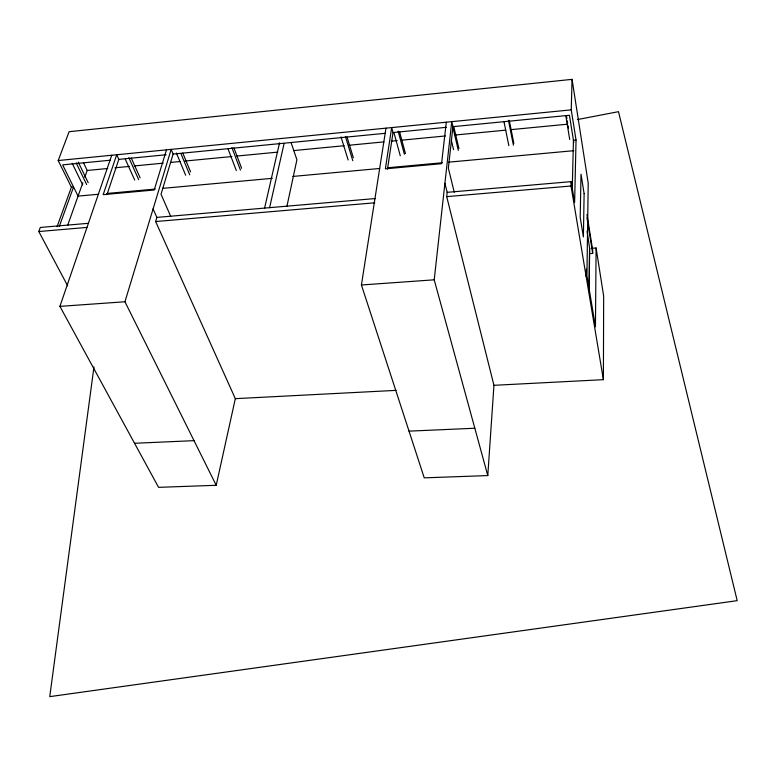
<?xml version="1.0" encoding="UTF-8"?>
<svg xmlns="http://www.w3.org/2000/svg" width="776" height="776" viewBox="0 0 776 776"><rect width="100%" height="100%" fill="white"/><g stroke="black" fill="none" stroke-linecap="round" stroke-linejoin="round"><path stroke-width="1.16" d="M444.91 183.272L447.17 192.341L446.704 196.638L493.943 385.313L603.398 379.668L603.66 296.112L596.094 247.981L591.283 248.339M596.094 247.981L595.454 326.803L586.928 275.606L588.208 183.165L572.058 79.356L69.112 131.697L58.2 160.535L71.392 187.191L57.055 226.708M590.507 253.568L592.68 253.412L592.718 250.328L586.995 214.506M589.052 290.117L589.556 247.883L587.083 231.229M589.197 285.704L589.653 248.291M586.326 276.343L586.433 269.097M586.384 276.76L586.491 269.514M572.058 79.356L571.243 109.852L576.044 140.029L574.618 202.565L571.136 181.642L447.17 192.341M572.271 188.364L573.445 140.272L576.044 140.029M603.398 379.668L571.02 186.007L571.136 181.642M385.982 128.156L361.422 284.986L424.239 477.851L487.784 475.581L493.943 385.313M487.784 475.581L434.211 279.816L451.739 121.657L452.922 126.682L448.373 168.217L454.261 192.302M446.307 122.201L441.554 163.697L385.371 168.838L391.667 127.594L393.025 132.541L387.496 169.081M93.974 366.902L49.751 696.644L737.2 600.663L618.491 111.666L577.393 119.582M286.897 206.445L296.917 159.73L291.194 142.949M111.734 155.249L59.907 306.375L158.576 487.347L216.213 485.291L235.332 398.66L155.636 221.548L156.878 217.396L153.085 208.938M269.602 207.667L284.094 143.482M264.587 208.104L279.554 142.784M216.213 485.291L124.946 301.757L171.147 149.38L173.116 154.065L161.02 194.252L170.739 216.407M166.5 149.836L154.201 189.994L103.169 194.66L116.72 154.754L118.825 159.381L106.913 194.727M67.609 225.486L82.828 182.748M84.817 177.171L87.203 170.477L83.401 162.553M59.267 226.514L73.555 186.987L71.392 187.191M67.687 285.859L38.8 231.539L40.323 227.455L88.328 223.313M58.2 160.535L571.243 109.852M110.289 160.215L62.643 164.881L78.066 196.124L98.571 194.243M118.825 159.381L166.112 154.754M173.116 154.065L384.945 133.336M393.025 132.541L446.326 127.322M452.922 126.682L569.429 115.275L573.813 142.561M87.203 170.477L107.709 168.499M114.945 167.8L129.417 166.413M134.238 165.948L163.193 163.154M170.429 162.456L180.081 161.524M184.901 161.059L231.946 156.529M236.777 156.063L277.789 152.115M293.474 150.602L344.137 145.723M348.957 145.257L383.936 141.882M391.172 141.184L397.205 140.611M402.036 140.146L445.463 135.955M455.105 135.024L505.768 130.145M510.598 129.679L567.295 124.218M107.02 193.466L155.278 189.053M162.514 188.384L272.298 178.325M292.804 176.443L379.668 168.479M388.107 167.713L442.398 162.737M448.431 162.184L573.9 150.68M156.878 217.396L375.438 198.53M38.8 231.539L86.941 227.426M155.636 221.548L374.769 202.798M446.704 196.638L571.02 186.007M59.907 306.375L124.946 301.757M361.422 284.986L434.211 279.816M235.332 398.66L396.08 390.367M134.549 443.28L194.019 440.652M409.02 431.146L474.825 428.236M72.178 163.241L82.722 184.901M76.145 162.853L86.65 184.533M78.26 162.106L88.202 182.709M125.285 159.177L134.694 180.022M131.28 158.052L140.116 177.82M128.835 157.683L138.691 179.644M176.394 153.017L185.658 175.24M180.983 153.716L189.732 174.852M182.777 152.998L190.576 171.903M228.115 149.108L236.292 170.477M233.945 147.983L241.617 168.256M231.888 147.566L240.444 170.089M341.013 136.867L348.133 159.972M347.008 136.906L353.342 157.722M345.398 136.44L352.818 160.729M393.965 132.715L400.29 155.821M399.514 131.581L405.441 153.551M398.117 131.125L404.383 154.259M451.322 140.281L453.562 149.642M453.688 126.265L458.917 148.526M452.806 126.963L458.325 150.389M504.031 121.948L508.833 145.655M508.435 120.299L513.411 145.219M509.357 120.804L513.838 143.347M566.509 116.235L566.897 118.612M567.275 120.978L567.663 123.355M568.051 125.731L568.439 128.108M565.83 115.74L569.71 139.496M586.957 217.59L592.68 253.412M584.115 193.631L583.397 236.884L580.205 217.435L581.011 174.183L584.115 193.631"/></g></svg>
